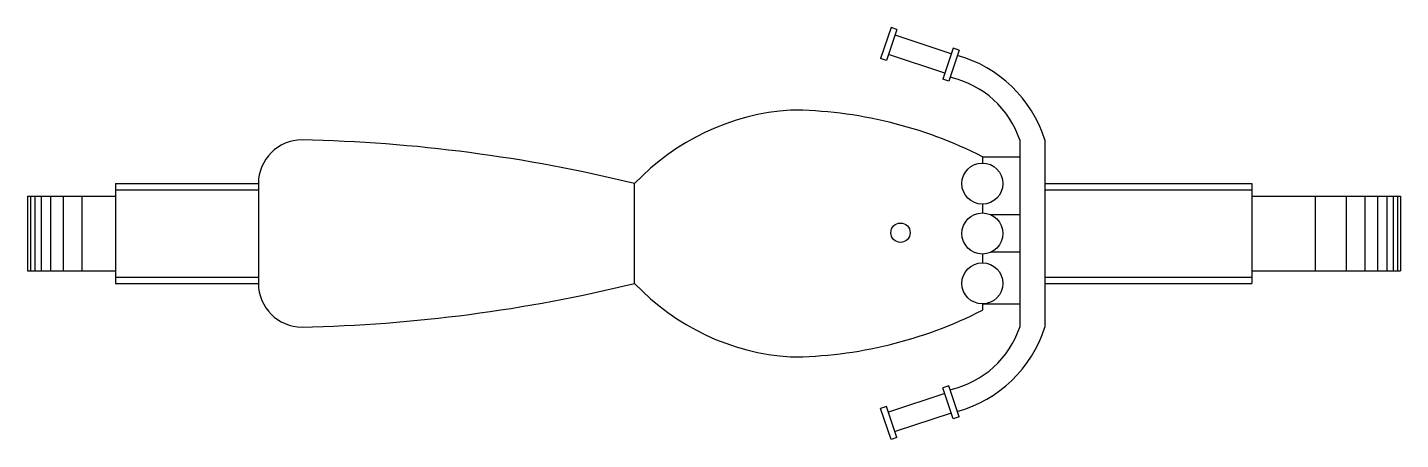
# Model space of a CAD drawing. Extents: x 430.31 to 432.51, y 165.33 to 165.99.
import ezdxf

# ---------------------------------------------------------------- set-up
doc = ezdxf.new("R2010")
doc.units = 0
doc.header["$MEASUREMENT"] = 0
doc.layers.add('MOTO', color=2, linetype='CONTINUOUS')
doc.layers.add('MOTO-I', color=1, linetype='CONTINUOUS')

msp = doc.modelspace()

# ---------------------------------------------------------------- linework, layer by layer
at = {"layer": 'MOTO'}
for p, q in [((431.7877, 165.9444), (431.6977, 165.9743)), ((431.7774, 165.9134), (431.6874, 165.9433)), ((431.8977, 165.8067), (431.8977, 165.5067)), ((431.9377, 165.8067), (431.9377, 165.5067)), ((431.8377, 165.7797), (431.8377, 165.7696)), ((431.8377, 165.7797), (431.8977, 165.7797)), ((430.4485, 165.7367), (430.6777, 165.7367)), ((430.4485, 165.7367), (430.4485, 165.5767)), ((430.6777, 165.7367), (430.6777, 165.5767)), ((431.2804, 165.5767), (431.2804, 165.7367)), ((431.9377, 165.7367), (432.2696, 165.7367)), ((432.2696, 165.7367), (432.2696, 165.5767)), ((430.3077, 165.7167), (430.4485, 165.7167)), ((430.3077, 165.7167), (430.3077, 165.5967)), ((432.2696, 165.7167), (432.5077, 165.7167)), ((432.5077, 165.7167), (432.5077, 165.5967)), ((431.8377, 165.7038), (431.8377, 165.6896)), ((431.8377, 165.6238), (431.8377, 165.6096)), ((430.3077, 165.5967), (430.4485, 165.5967)), ((432.2696, 165.5967), (432.5077, 165.5967)), ((430.4485, 165.5767), (430.6777, 165.5767)), ((431.9377, 165.5767), (432.2696, 165.5767)), ((431.8377, 165.5438), (431.8377, 165.5337)), ((431.8377, 165.5438), (431.8977, 165.5438)), ((431.7774, 165.4), (431.6874, 165.3701)), ((431.7877, 165.369), (431.6977, 165.3391))]:
    msp.add_line(p, q, dxfattribs=at)
for centre, radius, start, end in [((431.7437, 165.7459), 0.2033, 17.4028, 74.678), ((431.7528, 165.7578), 0.1529, 18.6489, 76.8037), ((431.5561, 165.4762), 0.3792, 93.9067, 136.6264), ((431.5254, 165.1667), 0.6879, 63.0023, 89.5986), ((430.7477, 165.7367), 0.07, 90, 180), ((430.6971, 163.3601), 2.4471, 76.2115, 88.8167), ((430.7477, 165.5767), 0.07, 180, 270), ((430.6971, 167.9533), 2.4471, 271.1833, 283.7885), ((431.5561, 165.8371), 0.3792, 223.3736, 266.0933), ((431.5254, 166.1467), 0.6879, 270.4014, 296.9977), ((431.7528, 165.5556), 0.1529, 283.1963, 341.3511), ((431.7437, 165.5675), 0.2033, 285.322, 342.5972)]:
    msp.add_arc(centre, radius, start, end, dxfattribs=at)
at = {"layer": 'MOTO-I'}
for p, q in [((431.6913, 165.9869), (431.6747, 165.9369)), ((431.7008, 165.9838), (431.6842, 165.9338)), ((431.7008, 165.9838), (431.6913, 165.9869)), ((431.7908, 165.9538), (431.7742, 165.9039)), ((431.8003, 165.9507), (431.7837, 165.9007)), ((431.8003, 165.9507), (431.7908, 165.9538)), ((431.6842, 165.9338), (431.6747, 165.9369)), ((431.7837, 165.9007), (431.7742, 165.9039)), ((430.4485, 165.7267), (430.6777, 165.7267)), ((431.9377, 165.7267), (432.2696, 165.7267)), ((430.3127, 165.7167), (430.3127, 165.5967)), ((430.3197, 165.7167), (430.3197, 165.5967)), ((430.3297, 165.7167), (430.3297, 165.5967)), ((430.3447, 165.7167), (430.3447, 165.5967)), ((430.3647, 165.7167), (430.3647, 165.5967)), ((430.3947, 165.7167), (430.3947, 165.5967)), ((432.3707, 165.7167), (432.3707, 165.5967)), ((432.4207, 165.7167), (432.4207, 165.5967)), ((432.4507, 165.7167), (432.4507, 165.5967)), ((432.4707, 165.7167), (432.4707, 165.5967)), ((432.4857, 165.7167), (432.4857, 165.5967)), ((432.4957, 165.7167), (432.4957, 165.5967)), ((432.5027, 165.7167), (432.5027, 165.5967)), ((431.8977, 165.6867), (431.8512, 165.6867)), ((431.8977, 165.6267), (431.8512, 165.6267)), ((430.4485, 165.5867), (430.6777, 165.5867)), ((431.9377, 165.5867), (432.2696, 165.5867)), ((431.7837, 165.4126), (431.7742, 165.4095)), ((431.7908, 165.3595), (431.7742, 165.4095)), ((431.8003, 165.3627), (431.7837, 165.4126)), ((431.6842, 165.3796), (431.6747, 165.3764)), ((431.6913, 165.3265), (431.6747, 165.3764)), ((431.7008, 165.3296), (431.6842, 165.3796)), ((431.8003, 165.3627), (431.7908, 165.3595)), ((431.7008, 165.3296), (431.6913, 165.3265))]:
    msp.add_line(p, q, dxfattribs=at)
for centre, radius in [((431.8377, 165.7367), 0.0329), ((431.8377, 165.6567), 0.0329), ((431.7065, 165.658), 0.0155), ((431.8377, 165.5767), 0.0329)]:
    msp.add_circle(centre, radius, dxfattribs=at)

doc.saveas('drawing.dxf')
